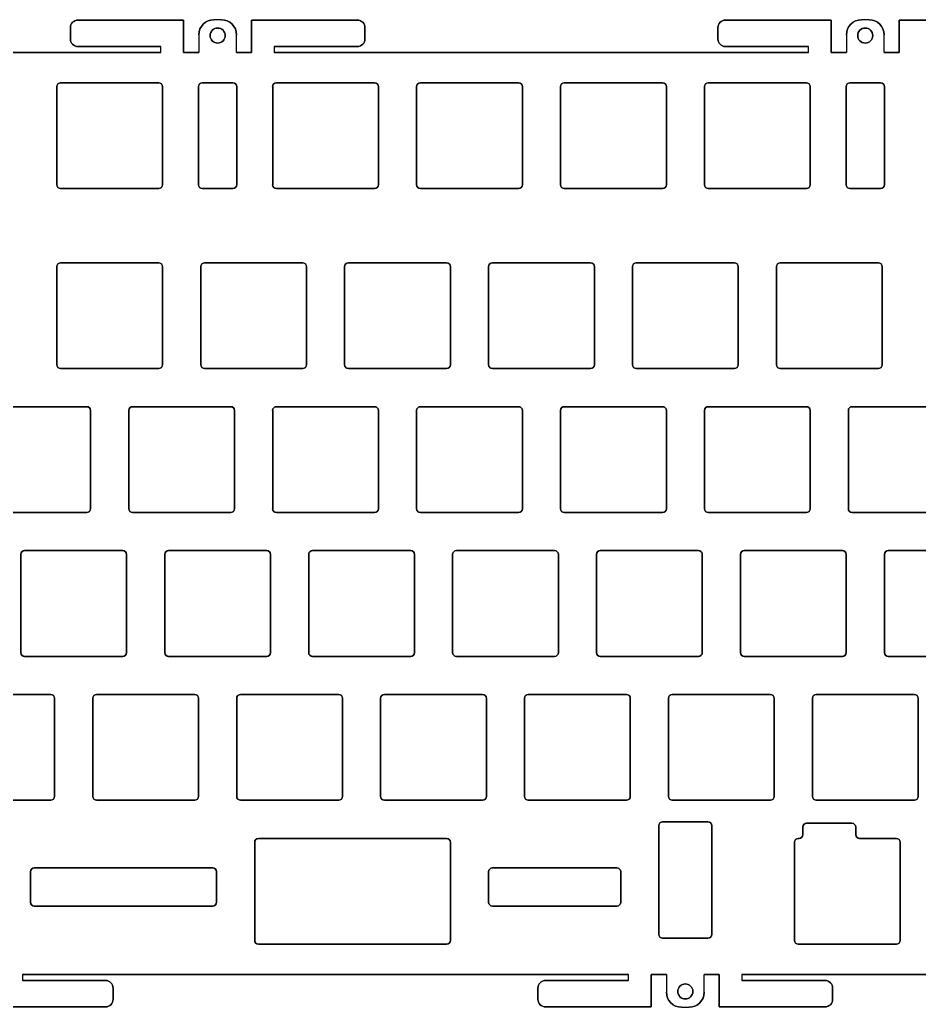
# Model space of a CAD drawing. Header units: centimetres. Extents: x 0.3 to 35.4, y -11.1 to 2.
# Drawn here: x 9.78 to 21.69, y -11.1 to 1.97 of the extents above; entities that cross this region are included whole.
import ezdxf

# ---------------------------------------------------------------- set-up
doc = ezdxf.new("R2010")
doc.units = ezdxf.units.CM
doc.header["$MEASUREMENT"] = 0

msp = doc.modelspace()

# ---------------------------------------------------------------- linework, layer by layer
for p, q in [((11.954, 1.97, -11.43), (10.554, 1.97, -11.43)), ((11.954, 1.54, -11.43), (11.954, 1.97, -11.43)), ((12.454, 1.975, -11.43), (12.354, 1.975, -11.43)), ((14.254, 1.97, -11.43), (12.854, 1.97, -11.43)), ((12.854, 1.97, -11.43), (12.854, 1.54, -11.43)), ((20.526, 1.97, -11.43), (19.126, 1.97, -11.43)), ((20.526, 1.54, -11.43), (20.526, 1.97, -11.43)), ((21.026, 1.975, -11.43), (20.926, 1.975, -11.43)), ((22.826, 1.97, -11.43), (21.426, 1.97, -11.43)), ((21.426, 1.97, -11.43), (21.426, 1.54, -11.43)), ((10.454, 1.87, -11.43), (10.454, 1.72, -11.43)), ((14.354, 1.72, -11.43), (14.354, 1.87, -11.43)), ((19.026, 1.87, -11.43), (19.026, 1.72, -11.43)), ((12.154, 1.775, -11.43), (12.154, 1.54, -11.43)), ((12.654, 1.54, -11.43), (12.654, 1.775, -11.43)), ((20.726, 1.775, -11.43), (20.726, 1.54, -11.43)), ((21.226, 1.54, -11.43), (21.226, 1.775, -11.43)), ((10.554, 1.62, -11.43), (11.654, 1.62, -11.43)), ((11.654, 1.54, -11.43), (11.654, 1.62, -11.43)), ((13.154, 1.62, -11.43), (13.154, 1.54, -11.43)), ((13.154, 1.62, -11.43), (14.254, 1.62, -11.43)), ((19.126, 1.62, -11.43), (20.226, 1.62, -11.43)), ((20.226, 1.54, -11.43), (20.226, 1.62, -11.43)), ((4.105, 1.54, -11.43), (11.654, 1.54, -11.43)), ((11.954, 1.54, -11.43), (12.154, 1.54, -11.43)), ((12.654, 1.54, -11.43), (12.854, 1.54, -11.43)), ((13.154, 1.54, -11.43), (20.226, 1.54, -11.43)), ((20.526, 1.54, -11.43), (20.726, 1.54, -11.43)), ((21.226, 1.54, -11.43), (21.426, 1.54, -11.43)), ((10.275, 1.09, -11.43), (10.275, -0.21, -11.43)), ((11.625, 1.14, -11.43), (10.325, 1.14, -11.43)), ((11.675, -0.21, -11.43), (11.675, 1.09, -11.43)), ((12.151, -0.21, -11.43), (12.151, 1.09, -11.43)), ((12.201, 1.14, -11.43), (12.606, 1.14, -11.43)), ((12.656, 1.09, -11.43), (12.656, -0.21, -11.43)), ((13.133, 1.09, -11.43), (13.133, -0.21, -11.43)), ((14.482, 1.14, -11.43), (13.182, 1.14, -11.43)), ((14.533, -0.21, -11.43), (14.533, 1.09, -11.43)), ((15.037, 1.09, -11.43), (15.037, -0.21, -11.43)), ((16.387, 1.14, -11.43), (15.088, 1.14, -11.43)), ((16.438, -0.21, -11.43), (16.438, 1.09, -11.43)), ((16.942, 1.09, -11.43), (16.942, -0.21, -11.43)), ((18.293, 1.14, -11.43), (16.992, 1.14, -11.43)), ((18.343, -0.21, -11.43), (18.343, 1.09, -11.43)), ((18.848, 1.09, -11.43), (18.848, -0.21, -11.43)), ((20.198, 1.14, -11.43), (18.898, 1.14, -11.43)), ((20.247, -0.21, -11.43), (20.247, 1.09, -11.43)), ((20.724, -0.21, -11.43), (20.724, 1.09, -11.43)), ((20.774, 1.14, -11.43), (21.179, 1.14, -11.43)), ((21.229, 1.09, -11.43), (21.229, -0.21, -11.43)), ((10.325, -0.26, -11.43), (11.625, -0.26, -11.43)), ((12.606, -0.26, -11.43), (12.201, -0.26, -11.43)), ((13.182, -0.26, -11.43), (14.482, -0.26, -11.43)), ((15.088, -0.26, -11.43), (16.387, -0.26, -11.43)), ((16.992, -0.26, -11.43), (18.293, -0.26, -11.43)), ((18.898, -0.26, -11.43), (20.198, -0.26, -11.43)), ((21.179, -0.26, -11.43), (20.774, -0.26, -11.43)), ((10.275, -1.292, -11.43), (10.275, -2.592, -11.43)), ((11.625, -1.242, -11.43), (10.325, -1.242, -11.43)), ((11.675, -2.592, -11.43), (11.675, -1.292, -11.43)), ((12.18, -1.292, -11.43), (12.18, -2.592, -11.43)), ((13.53, -1.242, -11.43), (12.23, -1.242, -11.43)), ((13.58, -2.592, -11.43), (13.58, -1.292, -11.43)), ((14.085, -1.292, -11.43), (14.085, -2.592, -11.43)), ((15.435, -1.242, -11.43), (14.135, -1.242, -11.43)), ((15.485, -2.592, -11.43), (15.485, -1.292, -11.43)), ((15.99, -1.292, -11.43), (15.99, -2.592, -11.43)), ((17.34, -1.242, -11.43), (16.04, -1.242, -11.43)), ((17.39, -2.592, -11.43), (17.39, -1.292, -11.43)), ((17.895, -1.292, -11.43), (17.895, -2.592, -11.43)), ((19.245, -1.242, -11.43), (17.945, -1.242, -11.43)), ((19.295, -2.592, -11.43), (19.295, -1.292, -11.43)), ((19.8, -1.292, -11.43), (19.8, -2.592, -11.43)), ((21.15, -1.242, -11.43), (19.85, -1.242, -11.43)), ((21.2, -2.592, -11.43), (21.2, -1.292, -11.43)), ((10.325, -2.642, -11.43), (11.625, -2.642, -11.43)), ((12.23, -2.642, -11.43), (13.53, -2.642, -11.43)), ((14.135, -2.642, -11.43), (15.435, -2.642, -11.43)), ((16.04, -2.642, -11.43), (17.34, -2.642, -11.43)), ((17.945, -2.642, -11.43), (19.245, -2.642, -11.43)), ((19.85, -2.642, -11.43), (21.15, -2.642, -11.43)), ((10.672, -3.147, -11.43), (9.372, -3.147, -11.43)), ((10.723, -4.497, -11.43), (10.723, -3.197, -11.43)), ((11.227, -3.197, -11.43), (11.227, -4.497, -11.43)), ((12.578, -3.147, -11.43), (11.277, -3.147, -11.43)), ((12.627, -4.497, -11.43), (12.627, -3.197, -11.43)), ((13.133, -3.197, -11.43), (13.133, -4.497, -11.43)), ((14.482, -3.147, -11.43), (13.182, -3.147, -11.43)), ((14.533, -4.497, -11.43), (14.533, -3.197, -11.43)), ((15.037, -3.197, -11.43), (15.037, -4.497, -11.43)), ((16.387, -3.147, -11.43), (15.088, -3.147, -11.43)), ((16.438, -4.497, -11.43), (16.438, -3.197, -11.43)), ((16.942, -3.197, -11.43), (16.942, -4.497, -11.43)), ((18.293, -3.147, -11.43), (16.992, -3.147, -11.43)), ((18.343, -4.497, -11.43), (18.343, -3.197, -11.43)), ((18.848, -3.197, -11.43), (18.848, -4.497, -11.43)), ((20.198, -3.147, -11.43), (18.898, -3.147, -11.43)), ((20.247, -4.497, -11.43), (20.247, -3.197, -11.43)), ((20.753, -3.197, -11.43), (20.753, -4.497, -11.43)), ((22.102, -3.147, -11.43), (20.802, -3.147, -11.43)), ((9.372, -4.547, -11.43), (10.672, -4.547, -11.43)), ((11.277, -4.547, -11.43), (12.578, -4.547, -11.43)), ((13.182, -4.547, -11.43), (14.482, -4.547, -11.43)), ((15.088, -4.547, -11.43), (16.387, -4.547, -11.43)), ((16.992, -4.547, -11.43), (18.293, -4.547, -11.43)), ((18.898, -4.547, -11.43), (20.198, -4.547, -11.43)), ((20.802, -4.547, -11.43), (22.102, -4.547, -11.43)), ((11.149, -5.052, -11.43), (9.849, -5.052, -11.43)), ((13.054, -5.052, -11.43), (11.754, -5.052, -11.43)), ((14.959, -5.052, -11.43), (13.659, -5.052, -11.43)), ((16.864, -5.052, -11.43), (15.564, -5.052, -11.43)), ((18.769, -5.052, -11.43), (17.469, -5.052, -11.43)), ((20.674, -5.052, -11.43), (19.374, -5.052, -11.43)), ((22.579, -5.052, -11.43), (21.279, -5.052, -11.43)), ((9.799, -5.102, -11.43), (9.799, -6.402, -11.43)), ((11.199, -6.402, -11.43), (11.199, -5.102, -11.43)), ((11.704, -5.102, -11.43), (11.704, -6.402, -11.43)), ((13.104, -6.402, -11.43), (13.104, -5.102, -11.43)), ((13.609, -5.102, -11.43), (13.609, -6.402, -11.43)), ((15.009, -6.402, -11.43), (15.009, -5.102, -11.43)), ((15.514, -5.102, -11.43), (15.514, -6.402, -11.43)), ((16.914, -6.402, -11.43), (16.914, -5.102, -11.43)), ((17.419, -5.102, -11.43), (17.419, -6.402, -11.43)), ((18.819, -6.402, -11.43), (18.819, -5.102, -11.43)), ((19.324, -5.102, -11.43), (19.324, -6.402, -11.43)), ((20.724, -6.402, -11.43), (20.724, -5.102, -11.43)), ((21.229, -5.102, -11.43), (21.229, -6.402, -11.43)), ((11.199, -6.402, -11.43), (11.199, -6.402, -11.58)), ((11.704, -6.402, -11.43), (11.704, -6.402, -11.58)), ((13.104, -6.402, -11.43), (13.104, -6.402, -11.58)), ((13.609, -6.402, -11.43), (13.609, -6.402, -11.58)), ((9.849, -6.452, -11.43), (11.149, -6.452, -11.43)), ((11.149, -6.452, -11.43), (11.149, -6.452, -11.58)), ((11.754, -6.452, -11.43), (11.754, -6.452, -11.58)), ((11.754, -6.452, -11.43), (13.054, -6.452, -11.43)), ((13.054, -6.452, -11.43), (13.054, -6.452, -11.58)), ((13.659, -6.452, -11.43), (13.659, -6.452, -11.58)), ((13.659, -6.452, -11.43), (14.959, -6.452, -11.43)), ((15.564, -6.452, -11.43), (16.864, -6.452, -11.43)), ((17.469, -6.452, -11.43), (18.769, -6.452, -11.43)), ((19.374, -6.452, -11.43), (20.674, -6.452, -11.43)), ((21.279, -6.452, -11.43), (22.579, -6.452, -11.43)), ((10.196, -6.957, -11.43), (8.896, -6.957, -11.43)), ((10.246, -8.307, -11.43), (10.246, -7.007, -11.43)), ((10.751, -7.007, -11.43), (10.751, -8.307, -11.43)), ((12.101, -6.957, -11.43), (10.801, -6.957, -11.43)), ((12.151, -8.307, -11.43), (12.151, -7.007, -11.43)), ((12.656, -7.007, -11.43), (12.656, -8.307, -11.43)), ((14.006, -6.957, -11.43), (12.706, -6.957, -11.43)), ((14.056, -8.307, -11.43), (14.056, -7.007, -11.43)), ((14.561, -7.007, -11.43), (14.561, -8.307, -11.43)), ((15.911, -6.957, -11.43), (14.611, -6.957, -11.43)), ((15.961, -8.307, -11.43), (15.961, -7.007, -11.43)), ((16.466, -7.007, -11.43), (16.466, -8.307, -11.43)), ((17.816, -6.957, -11.43), (16.516, -6.957, -11.43)), ((17.866, -8.307, -11.43), (17.866, -7.007, -11.43)), ((18.371, -7.007, -11.43), (18.371, -8.307, -11.43)), ((19.721, -6.957, -11.43), (18.421, -6.957, -11.43)), ((19.771, -8.307, -11.43), (19.771, -7.007, -11.43)), ((20.276, -7.007, -11.43), (20.276, -8.307, -11.43)), ((21.626, -6.957, -11.43), (20.326, -6.957, -11.43)), ((21.676, -8.307, -11.43), (21.676, -7.007, -11.43)), ((8.896, -8.357, -11.43), (10.196, -8.357, -11.43)), ((10.801, -8.357, -11.43), (12.101, -8.357, -11.43)), ((12.706, -8.357, -11.43), (14.006, -8.357, -11.43)), ((14.611, -8.357, -11.43), (15.911, -8.357, -11.43)), ((16.516, -8.357, -11.43), (17.816, -8.357, -11.43)), ((18.421, -8.357, -11.43), (19.721, -8.357, -11.43)), ((20.326, -8.357, -11.43), (21.626, -8.357, -11.43)), ((18.244, -8.692, -11.43), (18.244, -10.132, -11.43)), ((18.894, -8.642, -11.43), (18.294, -8.642, -11.43)), ((18.944, -10.132, -11.43), (18.944, -8.692, -11.43)), ((20.15, -8.712, -11.43), (20.15, -8.812, -11.43)), ((20.8, -8.662, -11.43), (20.2, -8.662, -11.43)), ((20.85, -8.812, -11.43), (20.85, -8.712, -11.43)), ((15.435, -8.862, -11.43), (12.944, -8.862, -11.43)), ((20.1, -8.862, -11.43), (20.088, -8.862, -11.43)), ((21.388, -8.862, -11.43), (20.9, -8.862, -11.43)), ((12.894, -8.912, -11.43), (12.894, -10.212, -11.43)), ((15.485, -10.212, -11.43), (15.485, -8.912, -11.43)), ((20.038, -8.912, -11.43), (20.038, -10.212, -11.43)), ((21.438, -10.212, -11.43), (21.438, -8.912, -11.43)), ((9.975, -9.252, -11.43), (12.339, -9.252, -11.43)), ((16.04, -9.252, -11.43), (17.689, -9.252, -11.43)), ((9.925, -9.707, -11.43), (9.925, -9.302, -11.43)), ((12.389, -9.302, -11.43), (12.389, -9.707, -11.43)), ((15.99, -9.707, -11.43), (15.99, -9.302, -11.43)), ((17.739, -9.302, -11.43), (17.739, -9.707, -11.43)), ((12.339, -9.757, -11.43), (9.975, -9.757, -11.43)), ((17.689, -9.757, -11.43), (16.04, -9.757, -11.43)), ((18.294, -10.182, -11.43), (18.894, -10.182, -11.43)), ((15.435, -10.262, -11.43), (12.944, -10.262, -11.43)), ((20.088, -10.262, -11.43), (21.388, -10.262, -11.43)), ((9.82, -10.662, -11.43), (9.82, -10.742, -11.43)), ((9.82, -10.662, -11.43), (17.844, -10.662, -11.43)), ((17.844, -10.742, -11.43), (17.844, -10.662, -11.43)), ((18.144, -11.092, -11.43), (18.144, -10.662, -11.43)), ((18.344, -10.662, -11.43), (18.144, -10.662, -11.43)), ((18.344, -10.662, -11.43), (18.344, -10.897, -11.43)), ((18.844, -10.897, -11.43), (18.844, -10.662, -11.43)), ((19.044, -10.662, -11.43), (18.844, -10.662, -11.43)), ((19.044, -10.662, -11.43), (19.044, -11.092, -11.43)), ((19.344, -10.662, -11.43), (19.344, -10.742, -11.43)), ((25.822, -10.662, -11.43), (19.344, -10.662, -11.43)), ((10.92, -10.742, -11.43), (9.82, -10.742, -11.43)), ((11.02, -10.992, -11.43), (11.02, -10.842, -11.43)), ((16.644, -10.842, -11.43), (16.644, -10.992, -11.43)), ((17.844, -10.742, -11.43), (16.744, -10.742, -11.43)), ((20.444, -10.742, -11.43), (19.344, -10.742, -11.43)), ((20.544, -10.992, -11.43), (20.544, -10.842, -11.43)), ((9.52, -11.092, -11.43), (10.92, -11.092, -11.43)), ((16.744, -11.092, -11.43), (18.144, -11.092, -11.43)), ((18.544, -11.097, -11.43), (18.644, -11.097, -11.43)), ((19.044, -11.092, -11.43), (20.444, -11.092, -11.43))]:
    msp.add_line(p, q)
at = {"extrusion": (-1.2583e-16, -1.45717e-15, -1)}
for p, q in [((10.554, 1.97, -11.58), (11.954, 1.97, -11.58)), ((11.954, 1.97, -11.58), (11.954, 1.54, -11.58)), ((12.454, 1.975, -11.58), (12.354, 1.975, -11.58)), ((12.854, 1.54, -11.58), (12.854, 1.97, -11.58)), ((12.854, 1.97, -11.58), (14.254, 1.97, -11.58)), ((19.126, 1.97, -11.58), (20.526, 1.97, -11.58)), ((20.526, 1.97, -11.58), (20.526, 1.54, -11.58)), ((21.026, 1.975, -11.58), (20.926, 1.975, -11.58)), ((21.426, 1.54, -11.58), (21.426, 1.97, -11.58)), ((21.426, 1.97, -11.58), (22.826, 1.97, -11.58)), ((10.454, 1.72, -11.58), (10.454, 1.87, -11.58)), ((14.354, 1.87, -11.58), (14.354, 1.72, -11.58)), ((19.026, 1.72, -11.58), (19.026, 1.87, -11.58)), ((12.154, 1.775, -11.58), (12.154, 1.54, -11.58)), ((12.654, 1.54, -11.58), (12.654, 1.775, -11.58)), ((20.726, 1.775, -11.58), (20.726, 1.54, -11.58)), ((21.226, 1.54, -11.58), (21.226, 1.775, -11.58)), ((11.654, 1.62, -11.58), (10.554, 1.62, -11.58)), ((11.654, 1.54, -11.58), (11.654, 1.62, -11.58)), ((14.254, 1.62, -11.58), (13.154, 1.62, -11.58)), ((13.154, 1.62, -11.58), (13.154, 1.54, -11.58)), ((20.226, 1.62, -11.58), (19.126, 1.62, -11.58)), ((20.226, 1.54, -11.58), (20.226, 1.62, -11.58)), ((11.654, 1.54, -11.58), (4.105, 1.54, -11.58)), ((12.154, 1.54, -11.58), (11.954, 1.54, -11.58)), ((12.854, 1.54, -11.58), (12.654, 1.54, -11.58)), ((20.226, 1.54, -11.58), (13.154, 1.54, -11.58)), ((20.726, 1.54, -11.58), (20.526, 1.54, -11.58)), ((21.426, 1.54, -11.58), (21.226, 1.54, -11.58)), ((10.275, -0.21, -11.58), (10.275, 1.09, -11.58)), ((10.325, 1.14, -11.58), (11.625, 1.14, -11.58)), ((11.675, 1.09, -11.58), (11.675, -0.21, -11.58)), ((12.151, 1.09, -11.58), (12.151, -0.21, -11.58)), ((12.606, 1.14, -11.58), (12.201, 1.14, -11.58)), ((12.656, -0.21, -11.58), (12.656, 1.09, -11.58)), ((13.133, -0.21, -11.58), (13.133, 1.09, -11.58)), ((13.182, 1.14, -11.58), (14.482, 1.14, -11.58)), ((14.533, 1.09, -11.58), (14.533, -0.21, -11.58)), ((15.037, -0.21, -11.58), (15.037, 1.09, -11.58)), ((15.088, 1.14, -11.58), (16.387, 1.14, -11.58)), ((16.438, 1.09, -11.58), (16.438, -0.21, -11.58)), ((16.942, -0.21, -11.58), (16.942, 1.09, -11.58)), ((16.992, 1.14, -11.58), (18.293, 1.14, -11.58)), ((18.343, 1.09, -11.58), (18.343, -0.21, -11.58)), ((18.848, -0.21, -11.58), (18.848, 1.09, -11.58)), ((18.898, 1.14, -11.58), (20.198, 1.14, -11.58)), ((20.247, 1.09, -11.58), (20.247, -0.21, -11.58)), ((20.724, 1.09, -11.58), (20.724, -0.21, -11.58)), ((21.179, 1.14, -11.58), (20.774, 1.14, -11.58)), ((21.229, -0.21, -11.58), (21.229, 1.09, -11.58)), ((11.625, -0.26, -11.58), (10.325, -0.26, -11.58)), ((12.201, -0.26, -11.58), (12.606, -0.26, -11.58)), ((14.482, -0.26, -11.58), (13.182, -0.26, -11.58)), ((16.387, -0.26, -11.58), (15.088, -0.26, -11.58)), ((18.293, -0.26, -11.58), (16.992, -0.26, -11.58)), ((20.198, -0.26, -11.58), (18.898, -0.26, -11.58)), ((20.774, -0.26, -11.58), (21.179, -0.26, -11.58)), ((10.275, -2.592, -11.58), (10.275, -1.292, -11.58)), ((10.325, -1.242, -11.58), (11.625, -1.242, -11.58)), ((11.675, -1.292, -11.58), (11.675, -2.592, -11.58)), ((12.18, -2.592, -11.58), (12.18, -1.292, -11.58)), ((12.23, -1.242, -11.58), (13.53, -1.242, -11.58)), ((13.58, -1.292, -11.58), (13.58, -2.592, -11.58)), ((14.085, -2.592, -11.58), (14.085, -1.292, -11.58)), ((14.135, -1.242, -11.58), (15.435, -1.242, -11.58)), ((15.485, -1.292, -11.58), (15.485, -2.592, -11.58)), ((15.99, -2.592, -11.58), (15.99, -1.292, -11.58)), ((16.04, -1.242, -11.58), (17.34, -1.242, -11.58)), ((17.39, -1.292, -11.58), (17.39, -2.592, -11.58)), ((17.895, -2.592, -11.58), (17.895, -1.292, -11.58)), ((17.945, -1.242, -11.58), (19.245, -1.242, -11.58)), ((19.295, -1.292, -11.58), (19.295, -2.592, -11.58)), ((19.8, -2.592, -11.58), (19.8, -1.292, -11.58)), ((19.85, -1.242, -11.58), (21.15, -1.242, -11.58)), ((21.2, -1.292, -11.58), (21.2, -2.592, -11.58)), ((11.625, -2.642, -11.58), (10.325, -2.642, -11.58)), ((13.53, -2.642, -11.58), (12.23, -2.642, -11.58)), ((15.435, -2.642, -11.58), (14.135, -2.642, -11.58)), ((17.34, -2.642, -11.58), (16.04, -2.642, -11.58)), ((19.245, -2.642, -11.58), (17.945, -2.642, -11.58)), ((21.15, -2.642, -11.58), (19.85, -2.642, -11.58)), ((9.372, -3.147, -11.58), (10.672, -3.147, -11.58)), ((10.723, -3.197, -11.58), (10.723, -4.497, -11.58)), ((11.227, -4.497, -11.58), (11.227, -3.197, -11.58)), ((11.277, -3.147, -11.58), (12.578, -3.147, -11.58)), ((12.627, -3.197, -11.58), (12.627, -4.497, -11.58)), ((13.133, -4.497, -11.58), (13.133, -3.197, -11.58)), ((13.182, -3.147, -11.58), (14.482, -3.147, -11.58)), ((14.533, -3.197, -11.58), (14.533, -4.497, -11.58)), ((15.037, -4.497, -11.58), (15.037, -3.197, -11.58)), ((15.088, -3.147, -11.58), (16.387, -3.147, -11.58)), ((16.438, -3.197, -11.58), (16.438, -4.497, -11.58)), ((16.942, -4.497, -11.58), (16.942, -3.197, -11.58)), ((16.992, -3.147, -11.58), (18.293, -3.147, -11.58)), ((18.343, -3.197, -11.58), (18.343, -4.497, -11.58)), ((18.848, -4.497, -11.58), (18.848, -3.197, -11.58)), ((18.898, -3.147, -11.58), (20.198, -3.147, -11.58)), ((20.247, -3.197, -11.58), (20.247, -4.497, -11.58)), ((20.753, -4.497, -11.58), (20.753, -3.197, -11.58)), ((20.802, -3.147, -11.58), (22.102, -3.147, -11.58)), ((10.672, -4.547, -11.58), (9.372, -4.547, -11.58)), ((12.578, -4.547, -11.58), (11.277, -4.547, -11.58)), ((14.482, -4.547, -11.58), (13.182, -4.547, -11.58)), ((16.387, -4.547, -11.58), (15.088, -4.547, -11.58)), ((18.293, -4.547, -11.58), (16.992, -4.547, -11.58)), ((20.198, -4.547, -11.58), (18.898, -4.547, -11.58)), ((22.102, -4.547, -11.58), (20.802, -4.547, -11.58)), ((9.849, -5.052, -11.58), (11.149, -5.052, -11.58)), ((11.754, -5.052, -11.58), (13.054, -5.052, -11.58)), ((13.659, -5.052, -11.58), (14.959, -5.052, -11.58)), ((15.564, -5.052, -11.58), (16.864, -5.052, -11.58)), ((17.469, -5.052, -11.58), (18.769, -5.052, -11.58)), ((19.374, -5.052, -11.58), (20.674, -5.052, -11.58)), ((21.279, -5.052, -11.58), (22.579, -5.052, -11.58)), ((9.799, -6.402, -11.58), (9.799, -5.102, -11.58)), ((11.199, -5.102, -11.58), (11.199, -6.402, -11.58)), ((11.704, -6.402, -11.58), (11.704, -5.102, -11.58)), ((13.104, -5.102, -11.58), (13.104, -6.402, -11.58)), ((13.609, -6.402, -11.58), (13.609, -5.102, -11.58)), ((15.009, -5.102, -11.58), (15.009, -6.402, -11.58)), ((15.514, -6.402, -11.58), (15.514, -5.102, -11.58)), ((16.914, -5.102, -11.58), (16.914, -6.402, -11.58)), ((17.419, -6.402, -11.58), (17.419, -5.102, -11.58)), ((18.819, -5.102, -11.58), (18.819, -6.402, -11.58)), ((19.324, -6.402, -11.58), (19.324, -5.102, -11.58)), ((20.724, -5.102, -11.58), (20.724, -6.402, -11.58)), ((21.229, -6.402, -11.58), (21.229, -5.102, -11.58)), ((11.149, -6.452, -11.58), (9.849, -6.452, -11.58)), ((13.054, -6.452, -11.58), (11.754, -6.452, -11.58)), ((14.959, -6.452, -11.58), (13.659, -6.452, -11.58)), ((16.864, -6.452, -11.58), (15.564, -6.452, -11.58)), ((18.769, -6.452, -11.58), (17.469, -6.452, -11.58)), ((20.674, -6.452, -11.58), (19.374, -6.452, -11.58)), ((22.579, -6.452, -11.58), (21.279, -6.452, -11.58)), ((8.896, -6.957, -11.58), (10.196, -6.957, -11.58)), ((10.246, -7.007, -11.58), (10.246, -8.307, -11.58)), ((10.751, -8.307, -11.58), (10.751, -7.007, -11.58)), ((10.801, -6.957, -11.58), (12.101, -6.957, -11.58)), ((12.151, -7.007, -11.58), (12.151, -8.307, -11.58)), ((12.656, -8.307, -11.58), (12.656, -7.007, -11.58)), ((12.706, -6.957, -11.58), (14.006, -6.957, -11.58)), ((14.056, -7.007, -11.58), (14.056, -8.307, -11.58)), ((14.561, -8.307, -11.58), (14.561, -7.007, -11.58)), ((14.611, -6.957, -11.58), (15.911, -6.957, -11.58)), ((15.961, -7.007, -11.58), (15.961, -8.307, -11.58)), ((16.466, -8.307, -11.58), (16.466, -7.007, -11.58)), ((16.516, -6.957, -11.58), (17.816, -6.957, -11.58)), ((17.866, -7.007, -11.58), (17.866, -8.307, -11.58)), ((18.371, -8.307, -11.58), (18.371, -7.007, -11.58)), ((18.421, -6.957, -11.58), (19.721, -6.957, -11.58)), ((19.771, -7.007, -11.58), (19.771, -8.307, -11.58)), ((20.276, -8.307, -11.58), (20.276, -7.007, -11.58)), ((20.326, -6.957, -11.58), (21.626, -6.957, -11.58)), ((21.676, -7.007, -11.58), (21.676, -8.307, -11.58)), ((10.196, -8.357, -11.58), (8.896, -8.357, -11.58)), ((12.101, -8.357, -11.58), (10.801, -8.357, -11.58)), ((14.006, -8.357, -11.58), (12.706, -8.357, -11.58)), ((15.911, -8.357, -11.58), (14.611, -8.357, -11.58)), ((17.816, -8.357, -11.58), (16.516, -8.357, -11.58)), ((19.721, -8.357, -11.58), (18.421, -8.357, -11.58)), ((21.626, -8.357, -11.58), (20.326, -8.357, -11.58)), ((18.244, -10.132, -11.58), (18.244, -8.692, -11.58)), ((18.294, -8.642, -11.58), (18.894, -8.642, -11.58)), ((18.944, -8.692, -11.58), (18.944, -10.132, -11.58)), ((20.15, -8.812, -11.58), (20.15, -8.712, -11.58)), ((20.2, -8.662, -11.58), (20.8, -8.662, -11.58)), ((20.85, -8.712, -11.58), (20.85, -8.812, -11.58)), ((12.944, -8.862, -11.58), (15.435, -8.862, -11.58)), ((20.088, -8.862, -11.58), (20.1, -8.862, -11.58)), ((20.9, -8.862, -11.58), (21.388, -8.862, -11.58)), ((12.894, -10.212, -11.58), (12.894, -8.912, -11.58)), ((15.485, -8.912, -11.58), (15.485, -10.212, -11.58)), ((20.038, -10.212, -11.58), (20.038, -8.912, -11.58)), ((21.438, -8.912, -11.58), (21.438, -10.212, -11.58)), ((12.339, -9.252, -11.58), (9.975, -9.252, -11.58)), ((17.689, -9.252, -11.58), (16.04, -9.252, -11.58)), ((9.925, -9.302, -11.58), (9.925, -9.707, -11.58)), ((12.389, -9.707, -11.58), (12.389, -9.302, -11.58)), ((15.99, -9.302, -11.58), (15.99, -9.707, -11.58)), ((17.739, -9.707, -11.58), (17.739, -9.302, -11.58)), ((9.975, -9.757, -11.58), (12.339, -9.757, -11.58)), ((16.04, -9.757, -11.58), (17.689, -9.757, -11.58)), ((18.894, -10.182, -11.58), (18.294, -10.182, -11.58)), ((12.944, -10.262, -11.58), (15.435, -10.262, -11.58)), ((21.388, -10.262, -11.58), (20.088, -10.262, -11.58)), ((17.844, -10.662, -11.58), (9.82, -10.662, -11.58)), ((9.82, -10.662, -11.58), (9.82, -10.742, -11.58)), ((17.844, -10.742, -11.58), (17.844, -10.662, -11.58)), ((18.144, -10.662, -11.58), (18.344, -10.662, -11.58)), ((18.144, -10.662, -11.58), (18.144, -11.092, -11.58)), ((18.344, -10.662, -11.58), (18.344, -10.897, -11.58)), ((18.844, -10.662, -11.58), (19.044, -10.662, -11.58)), ((18.844, -10.897, -11.58), (18.844, -10.662, -11.58)), ((19.044, -11.092, -11.58), (19.044, -10.662, -11.58)), ((19.344, -10.662, -11.58), (25.822, -10.662, -11.58)), ((19.344, -10.662, -11.58), (19.344, -10.742, -11.58)), ((9.82, -10.742, -11.58), (10.92, -10.742, -11.58)), ((11.02, -10.842, -11.58), (11.02, -10.992, -11.58)), ((16.644, -10.992, -11.58), (16.644, -10.842, -11.58)), ((16.744, -10.742, -11.58), (17.844, -10.742, -11.58)), ((19.344, -10.742, -11.58), (20.444, -10.742, -11.58)), ((20.544, -10.842, -11.58), (20.544, -10.992, -11.58)), ((10.92, -11.092, -11.58), (9.52, -11.092, -11.58)), ((18.144, -11.092, -11.58), (16.744, -11.092, -11.58)), ((18.544, -11.097, -11.58), (18.644, -11.097, -11.58)), ((20.444, -11.092, -11.58), (19.044, -11.092, -11.58))]:
    msp.add_line(p, q, dxfattribs=at)
at = {"extrusion": (-1, 5.1497e-18, 1.2583e-16)}
for p, q in [((11.199, -6.402, -11.43), (11.199, -5.102, -11.43)), ((11.199, -5.102, -11.43), (11.199, -5.102, -11.58)), ((11.199, -5.102, -11.58), (11.199, -6.402, -11.58)), ((13.104, -6.402, -11.43), (13.104, -5.102, -11.43)), ((13.104, -5.102, -11.43), (13.104, -5.102, -11.58)), ((13.104, -5.102, -11.58), (13.104, -6.402, -11.58)), ((11.199, -6.402, -11.43), (11.199, -6.402, -11.58)), ((13.104, -6.402, -11.43), (13.104, -6.402, -11.58))]:
    msp.add_line(p, q, dxfattribs=at)
at = {"extrusion": (1, -5.1497e-18, -1.2583e-16)}
for p, q in [((11.704, -5.102, -11.43), (11.704, -6.402, -11.43)), ((11.704, -6.402, -11.58), (11.704, -5.102, -11.58)), ((11.704, -5.102, -11.43), (11.704, -5.102, -11.58)), ((13.609, -5.102, -11.43), (13.609, -6.402, -11.43)), ((13.609, -6.402, -11.58), (13.609, -5.102, -11.58)), ((13.609, -5.102, -11.43), (13.609, -5.102, -11.58)), ((11.704, -6.402, -11.43), (11.704, -6.402, -11.58)), ((13.609, -6.402, -11.43), (13.609, -6.402, -11.58))]:
    msp.add_line(p, q, dxfattribs=at)
at = {"extrusion": (5.1497e-18, 1, -1.45717e-15)}
for p, q in [((9.849, -6.452, -11.43), (11.149, -6.452, -11.43)), ((11.149, -6.452, -11.58), (9.849, -6.452, -11.58)), ((9.849, -6.452, -11.43), (9.849, -6.452, -11.58)), ((11.149, -6.452, -11.43), (11.149, -6.452, -11.58))]:
    msp.add_line(p, q, dxfattribs=at)
at = {"extrusion": (-1.36128e-15, 1, -1.45717e-15)}
for p, q in [((11.754, -6.452, -11.43), (13.054, -6.452, -11.43)), ((13.054, -6.452, -11.58), (11.754, -6.452, -11.58)), ((11.754, -6.452, -11.43), (11.754, -6.452, -11.58)), ((13.054, -6.452, -11.43), (13.054, -6.452, -11.58))]:
    msp.add_line(p, q, dxfattribs=at)
at = {"extrusion": (1.37158e-15, 1, -1.45717e-15)}
for p, q in [((13.659, -6.452, -11.43), (14.959, -6.452, -11.43)), ((14.959, -6.452, -11.58), (13.659, -6.452, -11.58)), ((13.659, -6.452, -11.43), (13.659, -6.452, -11.58)), ((14.959, -6.452, -11.43), (14.959, -6.452, -11.58))]:
    msp.add_line(p, q, dxfattribs=at)
for centre in [(12.404, 1.765, -11.43), (20.976, 1.765, -11.43), (18.594, -10.887, -11.43)]:
    msp.add_circle(centre, 0.1)
at = {"extrusion": (-1.2583e-16, -1.45717e-15, -1)}
for centre in [(-12.404, 1.765, 11.58), (-20.976, 1.765, 11.58), (-18.594, -10.887, 11.58)]:
    msp.add_circle(centre, 0.1, dxfattribs=at)
for centre, radius, start, end in [((10.554, 1.87, -11.43), 0.1, 90, 180), ((12.354, 1.775, -11.43), 0.2, 90, 180), ((12.454, 1.775, -11.43), 0.2, 0, 90), ((14.254, 1.87, -11.43), 0.1, 0, 90), ((19.126, 1.87, -11.43), 0.1, 90, 180), ((20.926, 1.775, -11.43), 0.2, 90, 180), ((21.026, 1.775, -11.43), 0.2, 0, 90), ((10.554, 1.72, -11.43), 0.1, 180, 270), ((14.254, 1.72, -11.43), 0.1, 270, 0), ((19.126, 1.72, -11.43), 0.1, 180, 270), ((10.325, 1.09, -11.43), 0.05, 90, 180), ((11.625, 1.09, -11.43), 0.05, 0, 90), ((12.201, 1.09, -11.43), 0.05, 90, 180), ((12.606, 1.09, -11.43), 0.05, 0, 90), ((13.182, 1.09, -11.43), 0.05, 90, 180), ((14.482, 1.09, -11.43), 0.05, 0, 90), ((15.088, 1.09, -11.43), 0.05, 90, 180), ((16.387, 1.09, -11.43), 0.05, 0, 90), ((16.992, 1.09, -11.43), 0.05, 90, 180), ((18.293, 1.09, -11.43), 0.05, 0, 90), ((18.898, 1.09, -11.43), 0.05, 90, 180), ((20.198, 1.09, -11.43), 0.05, 0, 90), ((20.774, 1.09, -11.43), 0.05, 90, 180), ((21.179, 1.09, -11.43), 0.05, 0, 90), ((10.325, -0.21, -11.43), 0.05, 180, 270), ((11.625, -0.21, -11.43), 0.05, 270, 0), ((12.201, -0.21, -11.43), 0.05, 180, 270), ((12.606, -0.21, -11.43), 0.05, 270, 0), ((13.182, -0.21, -11.43), 0.05, 180, 270), ((14.482, -0.21, -11.43), 0.05, 270, 0), ((15.088, -0.21, -11.43), 0.05, 180, 270), ((16.387, -0.21, -11.43), 0.05, 270, 0), ((16.992, -0.21, -11.43), 0.05, 180, 270), ((18.293, -0.21, -11.43), 0.05, 270, 0), ((18.898, -0.21, -11.43), 0.05, 180, 270), ((20.198, -0.21, -11.43), 0.05, 270, 0), ((20.774, -0.21, -11.43), 0.05, 180, 270), ((21.179, -0.21, -11.43), 0.05, 270, 0), ((10.325, -1.292, -11.43), 0.05, 90, 180), ((11.625, -1.292, -11.43), 0.05, 0, 90), ((12.23, -1.292, -11.43), 0.05, 90, 180), ((13.53, -1.292, -11.43), 0.05, 0, 90), ((14.135, -1.292, -11.43), 0.05, 90, 180), ((15.435, -1.292, -11.43), 0.05, 0, 90), ((16.04, -1.292, -11.43), 0.05, 90, 180), ((17.34, -1.292, -11.43), 0.05, 0, 90), ((17.945, -1.292, -11.43), 0.05, 90, 180), ((19.245, -1.292, -11.43), 0.05, 0, 90), ((19.85, -1.292, -11.43), 0.05, 90, 180), ((21.15, -1.292, -11.43), 0.05, 0, 90), ((10.325, -2.592, -11.43), 0.05, 180, 270), ((11.625, -2.592, -11.43), 0.05, 270, 0), ((12.23, -2.592, -11.43), 0.05, 180, 270), ((13.53, -2.592, -11.43), 0.05, 270, 0), ((14.135, -2.592, -11.43), 0.05, 180, 270), ((15.435, -2.592, -11.43), 0.05, 270, 0), ((16.04, -2.592, -11.43), 0.05, 180, 270), ((17.34, -2.592, -11.43), 0.05, 270, 0), ((17.945, -2.592, -11.43), 0.05, 180, 270), ((19.245, -2.592, -11.43), 0.05, 270, 0), ((19.85, -2.592, -11.43), 0.05, 180, 270), ((21.15, -2.592, -11.43), 0.05, 270, 0), ((10.672, -3.197, -11.43), 0.05, 0, 90), ((11.277, -3.197, -11.43), 0.05, 90, 180), ((12.578, -3.197, -11.43), 0.05, 0, 90), ((13.182, -3.197, -11.43), 0.05, 90, 180), ((14.482, -3.197, -11.43), 0.05, 0, 90), ((15.088, -3.197, -11.43), 0.05, 90, 180), ((16.387, -3.197, -11.43), 0.05, 0, 90), ((16.992, -3.197, -11.43), 0.05, 90, 180), ((18.293, -3.197, -11.43), 0.05, 0, 90), ((18.898, -3.197, -11.43), 0.05, 90, 180), ((20.198, -3.197, -11.43), 0.05, 0, 90), ((20.802, -3.197, -11.43), 0.05, 90, 180), ((10.672, -4.497, -11.43), 0.05, 270, 0), ((11.277, -4.497, -11.43), 0.05, 180, 270), ((12.578, -4.497, -11.43), 0.05, 270, 0), ((13.182, -4.497, -11.43), 0.05, 180, 270), ((14.482, -4.497, -11.43), 0.05, 270, 0), ((15.088, -4.497, -11.43), 0.05, 180, 270), ((16.387, -4.497, -11.43), 0.05, 270, 0), ((16.992, -4.497, -11.43), 0.05, 180, 270), ((18.293, -4.497, -11.43), 0.05, 270, 0), ((18.898, -4.497, -11.43), 0.05, 180, 270), ((20.198, -4.497, -11.43), 0.05, 270, 0), ((20.802, -4.497, -11.43), 0.05, 180, 270), ((9.849, -5.102, -11.43), 0.05, 90, 180), ((11.149, -5.102, -11.43), 0.05, 0, 90), ((11.754, -5.102, -11.43), 0.05, 90, 180), ((13.054, -5.102, -11.43), 0.05, 0, 90), ((13.659, -5.102, -11.43), 0.05, 90, 180), ((14.959, -5.102, -11.43), 0.05, 0, 90), ((15.564, -5.102, -11.43), 0.05, 90, 180), ((16.864, -5.102, -11.43), 0.05, 0, 90), ((17.469, -5.102, -11.43), 0.05, 90, 180), ((18.769, -5.102, -11.43), 0.05, 0, 90), ((19.374, -5.102, -11.43), 0.05, 90, 180), ((20.674, -5.102, -11.43), 0.05, 0, 90), ((21.279, -5.102, -11.43), 0.05, 90, 180), ((9.849, -6.402, -11.43), 0.05, 180, 270), ((11.149, -6.402, -11.43), 0.05, 270, 0), ((11.149, -6.402, -11.43), 0.05, 270, 0), ((11.754, -6.402, -11.43), 0.05, 180, 270), ((11.754, -6.402, -11.43), 0.05, 180, 270), ((13.054, -6.402, -11.43), 0.05, 270, 0), ((13.054, -6.402, -11.43), 0.05, 270, 0), ((13.659, -6.402, -11.43), 0.05, 180, 270), ((13.659, -6.402, -11.43), 0.05, 180, 270), ((14.959, -6.402, -11.43), 0.05, 270, 0), ((15.564, -6.402, -11.43), 0.05, 180, 270), ((16.864, -6.402, -11.43), 0.05, 270, 0), ((17.469, -6.402, -11.43), 0.05, 180, 270), ((18.769, -6.402, -11.43), 0.05, 270, 0), ((19.374, -6.402, -11.43), 0.05, 180, 270), ((20.674, -6.402, -11.43), 0.05, 270, 0), ((21.279, -6.402, -11.43), 0.05, 180, 270), ((10.196, -7.007, -11.43), 0.05, 0, 90), ((10.801, -7.007, -11.43), 0.05, 90, 180), ((12.101, -7.007, -11.43), 0.05, 0, 90), ((12.706, -7.007, -11.43), 0.05, 90, 180), ((14.006, -7.007, -11.43), 0.05, 0, 90), ((14.611, -7.007, -11.43), 0.05, 90, 180), ((15.911, -7.007, -11.43), 0.05, 0, 90), ((16.516, -7.007, -11.43), 0.05, 90, 180), ((17.816, -7.007, -11.43), 0.05, 0, 90), ((18.421, -7.007, -11.43), 0.05, 90, 180), ((19.721, -7.007, -11.43), 0.05, 0, 90), ((20.326, -7.007, -11.43), 0.05, 90, 180), ((21.626, -7.007, -11.43), 0.05, 0, 90), ((10.196, -8.307, -11.43), 0.05, 270, 0), ((10.801, -8.307, -11.43), 0.05, 180, 270), ((12.101, -8.307, -11.43), 0.05, 270, 0), ((12.706, -8.307, -11.43), 0.05, 180, 270), ((14.006, -8.307, -11.43), 0.05, 270, 0), ((14.611, -8.307, -11.43), 0.05, 180, 270), ((15.911, -8.307, -11.43), 0.05, 270, 0), ((16.516, -8.307, -11.43), 0.05, 180, 270), ((17.816, -8.307, -11.43), 0.05, 270, 0), ((18.421, -8.307, -11.43), 0.05, 180, 270), ((19.721, -8.307, -11.43), 0.05, 270, 0), ((20.326, -8.307, -11.43), 0.05, 180, 270), ((21.626, -8.307, -11.43), 0.05, 270, 0), ((18.294, -8.692, -11.43), 0.05, 90, 180), ((18.894, -8.692, -11.43), 0.05, 0, 90), ((20.2, -8.712, -11.43), 0.05, 90, 180), ((20.8, -8.712, -11.43), 0.05, 0, 90), ((12.944, -8.912, -11.43), 0.05, 90, 180), ((15.435, -8.912, -11.43), 0.05, 0, 90), ((20.088, -8.912, -11.43), 0.05, 90, 180), ((20.1, -8.812, -11.43), 0.05, 270, 0), ((20.9, -8.812, -11.43), 0.05, 180, 270), ((21.388, -8.912, -11.43), 0.05, 0, 90), ((9.975, -9.302, -11.43), 0.05, 90, 180), ((12.339, -9.302, -11.43), 0.05, 0, 90), ((16.04, -9.302, -11.43), 0.05, 90, 180), ((17.689, -9.302, -11.43), 0.05, 0, 90), ((9.975, -9.707, -11.43), 0.05, 180, 270), ((12.339, -9.707, -11.43), 0.05, 270, 0), ((16.04, -9.707, -11.43), 0.05, 180, 270), ((17.689, -9.707, -11.43), 0.05, 270, 0), ((18.294, -10.132, -11.43), 0.05, 180, 270), ((18.894, -10.132, -11.43), 0.05, 270, 0), ((12.944, -10.212, -11.43), 0.05, 180, 270), ((15.435, -10.212, -11.43), 0.05, 270, 0), ((20.088, -10.212, -11.43), 0.05, 180, 270), ((21.388, -10.212, -11.43), 0.05, 270, 0), ((10.92, -10.842, -11.43), 0.1, 360, 90), ((16.744, -10.842, -11.43), 0.1, 90, 180), ((20.444, -10.842, -11.43), 0.1, 360, 90), ((18.544, -10.897, -11.43), 0.2, 180, 270), ((18.644, -10.897, -11.43), 0.2, 270, 0), ((10.92, -10.992, -11.43), 0.1, 270, 0), ((16.744, -10.992, -11.43), 0.1, 180, 270), ((20.444, -10.992, -11.43), 0.1, 270, 0)]:
    msp.add_arc(centre, radius, start, end)
for centre, radius, start, end in [((-10.554, 1.87, 11.58), 0.1, 0, 90), ((-12.354, 1.775, 11.58), 0.2, 0, 90), ((-12.454, 1.775, 11.58), 0.2, 90, 180), ((-14.254, 1.87, 11.58), 0.1, 90, 180), ((-19.126, 1.87, 11.58), 0.1, 0, 90), ((-20.926, 1.775, 11.58), 0.2, 0, 90), ((-21.026, 1.775, 11.58), 0.2, 90, 180), ((-10.554, 1.72, 11.58), 0.1, 270, 360), ((-14.254, 1.72, 11.58), 0.1, 180, 270), ((-19.126, 1.72, 11.58), 0.1, 270, 0), ((-10.325, 1.09, 11.58), 0.05, 0, 90), ((-11.625, 1.09, 11.58), 0.05, 90, 180), ((-12.201, 1.09, 11.58), 0.05, 0, 90), ((-12.606, 1.09, 11.58), 0.05, 90, 180), ((-13.182, 1.09, 11.58), 0.05, 0, 90), ((-14.482, 1.09, 11.58), 0.05, 90, 180), ((-15.088, 1.09, 11.58), 0.05, 0, 90), ((-16.387, 1.09, 11.58), 0.05, 90, 180), ((-16.992, 1.09, 11.58), 0.05, 0, 90), ((-18.293, 1.09, 11.58), 0.05, 90, 180), ((-18.898, 1.09, 11.58), 0.05, 0, 90), ((-20.198, 1.09, 11.58), 0.05, 90, 180), ((-20.774, 1.09, 11.58), 0.05, 0, 90), ((-21.179, 1.09, 11.58), 0.05, 90, 180), ((-10.325, -0.21, 11.58), 0.05, 270, 0), ((-11.625, -0.21, 11.58), 0.05, 180, 270), ((-12.201, -0.21, 11.58), 0.05, 270, 0), ((-12.606, -0.21, 11.58), 0.05, 180, 270), ((-13.182, -0.21, 11.58), 0.05, 270, 0), ((-14.482, -0.21, 11.58), 0.05, 180, 270), ((-15.088, -0.21, 11.58), 0.05, 270, 0), ((-16.387, -0.21, 11.58), 0.05, 180, 270), ((-16.992, -0.21, 11.58), 0.05, 270, 0), ((-18.293, -0.21, 11.58), 0.05, 180, 270), ((-18.898, -0.21, 11.58), 0.05, 270, 0), ((-20.198, -0.21, 11.58), 0.05, 180, 270), ((-20.774, -0.21, 11.58), 0.05, 270, 0), ((-21.179, -0.21, 11.58), 0.05, 180, 270), ((-10.325, -1.292, 11.58), 0.05, 0, 90), ((-11.625, -1.292, 11.58), 0.05, 90, 180), ((-12.23, -1.292, 11.58), 0.05, 0, 90), ((-13.53, -1.292, 11.58), 0.05, 90, 180), ((-14.135, -1.292, 11.58), 0.05, 0, 90), ((-15.435, -1.292, 11.58), 0.05, 90, 180), ((-16.04, -1.292, 11.58), 0.05, 0, 90), ((-17.34, -1.292, 11.58), 0.05, 90, 180), ((-17.945, -1.292, 11.58), 0.05, 0, 90), ((-19.245, -1.292, 11.58), 0.05, 90, 180), ((-19.85, -1.292, 11.58), 0.05, 0, 90), ((-21.15, -1.292, 11.58), 0.05, 90, 180), ((-10.325, -2.592, 11.58), 0.05, 270, 0), ((-11.625, -2.592, 11.58), 0.05, 180, 270), ((-12.23, -2.592, 11.58), 0.05, 270, 0), ((-13.53, -2.592, 11.58), 0.05, 180, 270), ((-14.135, -2.592, 11.58), 0.05, 270, 0), ((-15.435, -2.592, 11.58), 0.05, 180, 270), ((-16.04, -2.592, 11.58), 0.05, 270, 0), ((-17.34, -2.592, 11.58), 0.05, 180, 270), ((-17.945, -2.592, 11.58), 0.05, 270, 0), ((-19.245, -2.592, 11.58), 0.05, 180, 270), ((-19.85, -2.592, 11.58), 0.05, 270, 0), ((-21.15, -2.592, 11.58), 0.05, 180, 270), ((-10.672, -3.197, 11.58), 0.05, 90, 180), ((-11.277, -3.197, 11.58), 0.05, 0, 90), ((-12.578, -3.197, 11.58), 0.05, 90, 180), ((-13.182, -3.197, 11.58), 0.05, 0, 90), ((-14.482, -3.197, 11.58), 0.05, 90, 180), ((-15.088, -3.197, 11.58), 0.05, 0, 90), ((-16.387, -3.197, 11.58), 0.05, 90, 180), ((-16.992, -3.197, 11.58), 0.05, 0, 90), ((-18.293, -3.197, 11.58), 0.05, 90, 180), ((-18.898, -3.197, 11.58), 0.05, 0, 90), ((-20.198, -3.197, 11.58), 0.05, 90, 180), ((-20.802, -3.197, 11.58), 0.05, 0, 90), ((-10.672, -4.497, 11.58), 0.05, 180, 270), ((-11.277, -4.497, 11.58), 0.05, 270, 0), ((-12.578, -4.497, 11.58), 0.05, 180, 270), ((-13.182, -4.497, 11.58), 0.05, 270, 0), ((-14.482, -4.497, 11.58), 0.05, 180, 270), ((-15.088, -4.497, 11.58), 0.05, 270, 0), ((-16.387, -4.497, 11.58), 0.05, 180, 270), ((-16.992, -4.497, 11.58), 0.05, 270, 0), ((-18.293, -4.497, 11.58), 0.05, 180, 270), ((-18.898, -4.497, 11.58), 0.05, 270, 0), ((-20.198, -4.497, 11.58), 0.05, 180, 270), ((-20.802, -4.497, 11.58), 0.05, 270, 0), ((-9.849, -5.102, 11.58), 0.05, 0, 90), ((-11.149, -5.102, 11.58), 0.05, 90, 180), ((-11.754, -5.102, 11.58), 0.05, 0, 90), ((-13.054, -5.102, 11.58), 0.05, 90, 180), ((-13.659, -5.102, 11.58), 0.05, 0, 90), ((-14.959, -5.102, 11.58), 0.05, 90, 180), ((-15.564, -5.102, 11.58), 0.05, 0, 90), ((-16.864, -5.102, 11.58), 0.05, 90, 180), ((-17.469, -5.102, 11.58), 0.05, 0, 90), ((-18.769, -5.102, 11.58), 0.05, 90, 180), ((-19.374, -5.102, 11.58), 0.05, 0, 90), ((-20.674, -5.102, 11.58), 0.05, 90, 180), ((-21.279, -5.102, 11.58), 0.05, 0, 90), ((-9.849, -6.402, 11.58), 0.05, 270, 0), ((-11.149, -6.402, 11.58), 0.05, 180, 270), ((-11.149, -6.402, 11.58), 0.05, 180, 270), ((-11.754, -6.402, 11.58), 0.05, 270, 0), ((-11.754, -6.402, 11.58), 0.05, 270, 0), ((-13.054, -6.402, 11.58), 0.05, 180, 270), ((-13.054, -6.402, 11.58), 0.05, 180, 270), ((-13.659, -6.402, 11.58), 0.05, 270, 0), ((-13.659, -6.402, 11.58), 0.05, 270, 0), ((-14.959, -6.402, 11.58), 0.05, 180, 270), ((-15.564, -6.402, 11.58), 0.05, 270, 0), ((-16.864, -6.402, 11.58), 0.05, 180, 270), ((-17.469, -6.402, 11.58), 0.05, 270, 0), ((-18.769, -6.402, 11.58), 0.05, 180, 270), ((-19.374, -6.402, 11.58), 0.05, 270, 0), ((-20.674, -6.402, 11.58), 0.05, 180, 270), ((-21.279, -6.402, 11.58), 0.05, 270, 0), ((-10.196, -7.007, 11.58), 0.05, 90, 180), ((-10.801, -7.007, 11.58), 0.05, 0, 90), ((-12.101, -7.007, 11.58), 0.05, 90, 180), ((-12.706, -7.007, 11.58), 0.05, 0, 90), ((-14.006, -7.007, 11.58), 0.05, 90, 180), ((-14.611, -7.007, 11.58), 0.05, 0, 90), ((-15.911, -7.007, 11.58), 0.05, 90, 180), ((-16.516, -7.007, 11.58), 0.05, 0, 90), ((-17.816, -7.007, 11.58), 0.05, 90, 180), ((-18.421, -7.007, 11.58), 0.05, 0, 90), ((-19.721, -7.007, 11.58), 0.05, 90, 180), ((-20.326, -7.007, 11.58), 0.05, 0, 90), ((-21.626, -7.007, 11.58), 0.05, 90, 180), ((-10.196, -8.307, 11.58), 0.05, 180, 270), ((-10.801, -8.307, 11.58), 0.05, 270, 0), ((-12.101, -8.307, 11.58), 0.05, 180, 270), ((-12.706, -8.307, 11.58), 0.05, 270, 0), ((-14.006, -8.307, 11.58), 0.05, 180, 270), ((-14.611, -8.307, 11.58), 0.05, 270, 0), ((-15.911, -8.307, 11.58), 0.05, 180, 270), ((-16.516, -8.307, 11.58), 0.05, 270, 0), ((-17.816, -8.307, 11.58), 0.05, 180, 270), ((-18.421, -8.307, 11.58), 0.05, 270, 0), ((-19.721, -8.307, 11.58), 0.05, 180, 270), ((-20.326, -8.307, 11.58), 0.05, 270, 0), ((-21.626, -8.307, 11.58), 0.05, 180, 270), ((-18.294, -8.692, 11.58), 0.05, 0, 90), ((-18.894, -8.692, 11.58), 0.05, 90, 180), ((-20.2, -8.712, 11.58), 0.05, 0, 90), ((-20.8, -8.712, 11.58), 0.05, 90, 180), ((-12.944, -8.912, 11.58), 0.05, 0, 90), ((-15.435, -8.912, 11.58), 0.05, 90, 180), ((-20.088, -8.912, 11.58), 0.05, 0, 90), ((-20.1, -8.812, 11.58), 0.05, 180, 270), ((-20.9, -8.812, 11.58), 0.05, 270, 0), ((-21.388, -8.912, 11.58), 0.05, 90, 180), ((-9.975, -9.302, 11.58), 0.05, 0, 90), ((-12.339, -9.302, 11.58), 0.05, 90, 180), ((-16.04, -9.302, 11.58), 0.05, 0, 90), ((-17.689, -9.302, 11.58), 0.05, 90, 180), ((-9.975, -9.707, 11.58), 0.05, 270, 0), ((-12.339, -9.707, 11.58), 0.05, 180, 270), ((-16.04, -9.707, 11.58), 0.05, 270, 0), ((-17.689, -9.707, 11.58), 0.05, 180, 270), ((-18.294, -10.132, 11.58), 0.05, 270, 0), ((-18.894, -10.132, 11.58), 0.05, 180, 270), ((-12.944, -10.212, 11.58), 0.05, 270, 0), ((-15.435, -10.212, 11.58), 0.05, 180, 270), ((-20.088, -10.212, 11.58), 0.05, 270, 360), ((-21.388, -10.212, 11.58), 0.05, 180, 270), ((-10.92, -10.842, 11.58), 0.1, 90, 180), ((-16.744, -10.842, 11.58), 0.1, 0, 90), ((-20.444, -10.842, 11.58), 0.1, 90, 180), ((-18.544, -10.897, 11.58), 0.2, 270, 0), ((-18.644, -10.897, 11.58), 0.2, 180, 270), ((-10.92, -10.992, 11.58), 0.1, 180, 270), ((-16.744, -10.992, 11.58), 0.1, 270, 0), ((-20.444, -10.992, 11.58), 0.1, 180, 270)]:
    msp.add_arc(centre, radius, start, end, dxfattribs=at)

doc.saveas('drawing.dxf')
